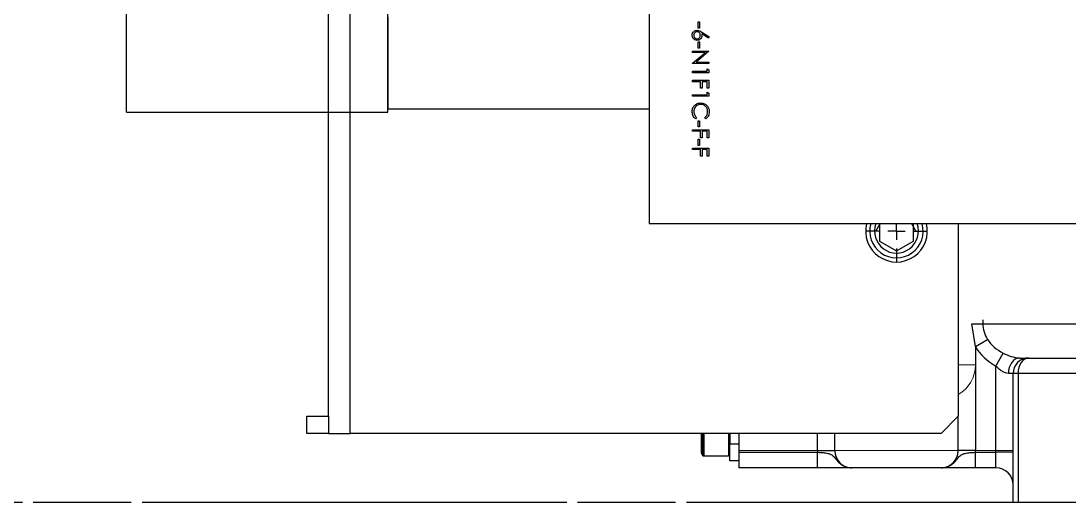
# Model space of a CAD drawing. Extents: x -2384 to 29887, y -2542 to 22350.
# Drawn here: x 1225 to 1530.7, y 992.5 to 1132.9 of the extents above; entities that cross this region are included whole.
import ezdxf
from ezdxf.lldxf.tags import DXFTag

# ---------------------------------------------------------------- set-up
doc = ezdxf.new("R2010")
doc.units = 0
doc.header["$LTSCALE"] = 63.5
doc.header["$MEASUREMENT"] = 0
doc.linetypes.add('CENTER', pattern=[2, 1.25, -0.25, 0.25, -0.25])
doc.linetypes.add('PHANTOM', pattern=[2.5, 1.25, -0.25, 0.25, -0.25, 0.25, -0.25])
doc.layers.get('0').update_dxf_attribs({"linetype": 'CONTINUOUS'})
for name, color, linetype in [('$DDT_AUDIT_GENERATED_(17D0)', 7, 'CONTINUOUS'), ('2', 2, 'CENTER'), ('4', 6, 'PHANTOM'), ('A290-7329-X201', 7, 'CONTINUOUS'), ('LIBRL_A6-BA-12X2', 7, 'CONTINUOUS'), ('LIBRL_A6-BA-8X12', 7, 'CONTINUOUS')]:
    doc.layers.add(name, color=color, linetype=linetype)
tags = doc.linetypes.add('AM_ISO09W050', pattern=[22.5, 12, -1.5, 3, -1.5, 3, -1.5]).pattern_tags.tags
tags[14:15] = [DXFTag(74, 4), DXFTag(75, 0), DXFTag(340, '0'), DXFTag(46, 1.0), DXFTag(50, 0.0), DXFTag(44, 0.0), DXFTag(45, 0.0)]
tags[12:13] = [DXFTag(74, 4), DXFTag(75, 0), DXFTag(340, '0'), DXFTag(46, 1.0), DXFTag(50, 0.0), DXFTag(44, 0.0), DXFTag(45, 0.0)]
tags[10:11] = [DXFTag(74, 4), DXFTag(75, 0), DXFTag(340, '0'), DXFTag(46, 1.0), DXFTag(50, 0.0), DXFTag(44, 0.0), DXFTag(45, 0.0)]
tags[8:9] = [DXFTag(74, 4), DXFTag(75, 0), DXFTag(340, '0'), DXFTag(46, 1.0), DXFTag(50, 0.0), DXFTag(44, 0.0), DXFTag(45, 0.0)]
tags[6:7] = [DXFTag(74, 4), DXFTag(75, 0), DXFTag(340, '0'), DXFTag(46, 1.0), DXFTag(50, 0.0), DXFTag(44, 0.0), DXFTag(45, 0.0)]
tags[4:5] = [DXFTag(74, 4), DXFTag(75, 0), DXFTag(340, '0'), DXFTag(46, 1.0), DXFTag(50, 0.0), DXFTag(44, 0.0), DXFTag(45, 0.0)]

msp = doc.modelspace()

# ---------------------------------------------------------------- linework, layer by layer
at = {"layer": '$DDT_AUDIT_GENERATED_(17D0)', "color": 6, "linetype": 'Continuous', "ltscale": 25.4}
for p, q in [((1431.78, 1012.55), (1431.78, 1009.55)), ((1431.78, 1004.55), (1431.78, 1009.55)), ((1431.78, 1009.55), (1434.38, 1009.55)), ((1434.38, 1004.55), (1431.78, 1004.55))]:
    msp.add_line(p, q, dxfattribs=at)
for p, q in [((1408.21, 1251.55), (1408.21, 1073.75)), ((1321.08, 1012.55), (1321.08, 1214.85)), ((1314.73, 1017.55), (1314.73, 1209.85)), ((1255.81, 1120.58), (1255.81, 1134.87)), ((1332.01, 1120.58), (1332.01, 1134.87)), ((1422.5, 1130.74), (1422.5, 1132.58)), ((1422.5, 1132.58), (1422.98, 1132.58)), ((1422.98, 1132.58), (1422.98, 1130.74)), ((1422.98, 1130.74), (1422.5, 1130.74)), ((1425.53, 1127.85), (1423.61, 1129.11)), ((1423.62, 1129.6), (1425.79, 1128.18)), ((1425.79, 1128.18), (1425.53, 1127.85)), ((1422.5, 1124.88), (1422.5, 1126.72)), ((1422.5, 1126.72), (1422.98, 1126.72)), ((1422.98, 1124.88), (1422.5, 1124.88)), ((1422.98, 1126.72), (1422.98, 1124.88)), ((1420.91, 1124.09), (1425.67, 1124.09)), ((1420.91, 1123.66), (1420.91, 1124.09)), ((1424.65, 1123.66), (1420.91, 1123.66)), ((1420.91, 1120.52), (1424.65, 1123.66)), ((1425.67, 1124), (1421.92, 1120.85)), ((1425.67, 1124.09), (1425.67, 1124)), ((1255.81, 1106.29), (1255.81, 1120.58)), ((1332.01, 1106.29), (1332.01, 1120.58)), ((1420.91, 1120.43), (1420.91, 1120.52)), ((1425.67, 1120.43), (1420.91, 1120.43)), ((1421.92, 1120.85), (1425.67, 1120.85)), ((1425.18, 1118.17), (1425.18, 1118.9)), ((1425.18, 1118.9), (1425.67, 1118.62)), ((1425.67, 1120.85), (1425.67, 1120.43)), ((1420.91, 1118.17), (1425.18, 1118.17)), ((1420.91, 1117.74), (1420.91, 1118.17)), ((1425.67, 1117.74), (1420.91, 1117.74)), ((1425.67, 1118.62), (1425.67, 1117.74)), ((1420.91, 1115.11), (1420.91, 1115.54)), ((1420.91, 1115.54), (1425.67, 1115.54)), ((1423.23, 1115.11), (1420.91, 1115.11)), ((1423.23, 1113.22), (1423.23, 1115.11)), ((1423.72, 1113.22), (1423.23, 1113.22)), ((1423.72, 1115.11), (1423.72, 1113.22)), ((1425.18, 1115.11), (1423.72, 1115.11)), ((1425.18, 1113.22), (1425.18, 1115.11)), ((1425.67, 1113.22), (1425.18, 1113.22)), ((1425.67, 1115.54), (1425.67, 1113.22)), ((1420.91, 1111.33), (1425.18, 1111.33)), ((1420.91, 1110.9), (1420.91, 1111.33)), ((1425.67, 1110.9), (1420.91, 1110.9)), ((1425.18, 1111.33), (1425.18, 1112.06)), ((1425.18, 1112.06), (1425.67, 1111.78)), ((1425.67, 1111.78), (1425.67, 1110.9)), ((1332.01, 1107.24), (1408.21, 1107.24)), ((1255.81, 1106.29), (1332.01, 1106.29)), ((1422.07, 1104.68), (1421.79, 1104.31)), ((1422.5, 1101.93), (1422.5, 1103.76)), ((1422.5, 1103.76), (1422.98, 1103.76)), ((1422.98, 1103.76), (1422.98, 1101.93)), ((1424.8, 1104.31), (1424.51, 1104.68)), ((1420.91, 1100.7), (1420.91, 1101.13)), ((1420.91, 1101.13), (1425.67, 1101.13)), ((1423.23, 1100.7), (1420.91, 1100.7)), ((1422.98, 1101.93), (1422.5, 1101.93)), ((1423.23, 1098.81), (1423.23, 1100.7)), ((1423.72, 1100.7), (1423.72, 1098.81)), ((1425.18, 1100.7), (1423.72, 1100.7)), ((1425.18, 1098.81), (1425.18, 1100.7)), ((1425.67, 1101.13), (1425.67, 1098.81)), ((1422.5, 1096.55), (1422.5, 1098.38)), ((1422.5, 1098.38), (1422.98, 1098.38)), ((1422.98, 1098.38), (1422.98, 1096.55)), ((1423.72, 1098.81), (1423.23, 1098.81)), ((1425.67, 1098.81), (1425.18, 1098.81)), ((1420.91, 1095.33), (1420.91, 1095.76)), ((1420.91, 1095.76), (1425.67, 1095.76)), ((1423.23, 1095.33), (1420.91, 1095.33)), ((1422.98, 1096.55), (1422.5, 1096.55)), ((1423.23, 1093.44), (1423.23, 1095.33)), ((1423.72, 1095.33), (1423.72, 1093.44)), ((1425.18, 1095.33), (1423.72, 1095.33)), ((1425.18, 1093.44), (1425.18, 1095.33)), ((1425.67, 1095.76), (1425.67, 1093.44)), ((1423.72, 1093.44), (1423.23, 1093.44)), ((1425.67, 1093.44), (1425.18, 1093.44)), ((1408.21, 1073.75), (1586.01, 1073.75)), ((1474.37, 1071.55), (1475.64, 1073.75)), ((1484.78, 1073.75), (1486.05, 1071.55)), ((1498.38, 1073.75), (1498.38, 1017.55)), ((1308.38, 1017.55), (1314.73, 1017.55)), ((1308.38, 1012.55), (1308.38, 1017.55)), ((1314.73, 1017.55), (1314.73, 1012.55)), ((1493.38, 1012.55), (1498.38, 1017.55)), ((1314.73, 1012.55), (1308.38, 1012.55)), ((1314.73, 1012.55), (1321.08, 1012.55)), ((1493.38, 1012.55), (1321.08, 1012.55))]:
    msp.add_line(p, q)
at = {"color": 7, "linetype": 'AM_ISO09W050'}
msp.add_line((1332.01, 1133.91), (1332.01, 1107.24), dxfattribs=at)
at = {"lineweight": 0}
for p, q in [((1498.38, 1073.75), (1498.38, 1032.55)), ((1503.38, 1037.94), (1503.38, 1032.55)), ((1509.38, 1032.16), (1511.47, 1036.01)), ((1503.38, 1032.55), (1498.38, 1032.55)), ((1509.38, 1007.55), (1509.38, 1032.16)), ((1514.38, 1030.05), (1513.03, 1030.05)), ((1515.85, 1030.05), (1514.38, 1030.05)), ((1514.38, 992.55), (1514.38, 1030.05)), ((1532.92, 1030.05), (1515.85, 1030.05)), ((1515.85, 1030.05), (1515.85, 992.55)), ((1423.78, 1012.55), (1423.78, 1006.91)), ((1424.28, 1012.55), (1424.28, 1006.05)), ((1431.78, 1012.55), (1431.78, 1009.55)), ((1434.38, 1012.55), (1434.38, 1007.55)), ((1431.78, 1004.55), (1431.78, 1009.55)), ((1431.78, 1009.55), (1434.38, 1009.55)), ((1423.78, 1006.91), (1424.28, 1006.05)), ((1424.28, 1006.05), (1431.78, 1006.05)), ((1434.38, 1007.55), (1509.38, 1007.55)), ((1434.38, 1007.55), (1434.38, 1002.55)), ((1509.38, 1002.55), (1509.38, 1007.55)), ((1514.38, 1007.55), (1509.38, 1007.55)), ((1434.38, 1004.55), (1431.78, 1004.55)), ((1509.38, 1002.55), (1434.38, 1002.55)), ((1514.38, 992.55), (1515.85, 992.55)), ((1515.85, 992.55), (1532.92, 992.55))]:
    msp.add_line(p, q, dxfattribs=at)
at = {"color": 6, "linetype": 'AM_ISO09W050'}
msp.add_line((1498.38, 1007.55), (1498.38, 1017.55), dxfattribs=at)
msp.add_arc((1480.38, 1071.55), 6.4, 159.8945, 20.1055)
at = {"lineweight": 0}
for centre, radius, start, end in [((1518.88, 1030.05), 4.5, 90, 180), ((1493.38, 1032.55), 10, 300, 0), ((1509.38, 997.55), 5, 0, 90)]:
    msp.add_arc(centre, radius, start, end, dxfattribs=at)
for centre, major_axis, ratio, start_param, end_param in [((1517.81, 1044.55), (-16.21, 0), 0.894427, 0.473165, 1.023919), ((1516.31, 1030.05), (0, -4.5), 0.729431, 3.141593, 4.712389), ((1519.03, 1030.05), (0, -4.5), 0.707107, 3.141593, 4.712389)]:
    msp.add_ellipse(centre, major_axis=major_axis, ratio=ratio, start_param=start_param, end_param=end_param, dxfattribs=at)
for points, knots in [([(1420.79, 1128.69), (1420.81, 1128.9), (1420.86, 1129.33), (1421.25, 1129.81), (1421.74, 1130.09), (1422.07, 1130.12), (1422.24, 1130.13)], [0, 0, 0, 0, 0.279672, 0.559096, 0.779558, 1, 1, 1, 1]), ([(1422.25, 1127.2), (1422.03, 1127.23), (1421.59, 1127.28), (1421.11, 1127.68), (1420.84, 1128.18), (1420.8, 1128.52), (1420.79, 1128.69)], [0, 0, 0, 0, 0.279693, 0.558958, 0.779486, 1, 1, 1, 1]), ([(1422.22, 1129.71), (1422.07, 1129.69), (1421.78, 1129.64), (1421.48, 1129.35), (1421.3, 1129.01), (1421.28, 1128.78), (1421.28, 1128.67)], [0, 0, 0, 0, 0.278993, 0.558795, 0.779267, 1, 1, 1, 1]), ([(1421.28, 1128.67), (1421.29, 1128.52), (1421.32, 1128.23), (1421.56, 1127.89), (1421.87, 1127.67), (1422.1, 1127.64), (1422.22, 1127.63)], [0, 0, 0, 0, 0.2800224, 0.5598934, 0.7800088, 1, 1, 1, 1]), ([(1423.17, 1128.71), (1423.16, 1128.85), (1423.13, 1129.14), (1422.88, 1129.47), (1422.56, 1129.68), (1422.33, 1129.7), (1422.22, 1129.71)], [0, 0, 0, 0, 0.280131, 0.559468, 0.779693, 1, 1, 1, 1]), ([(1422.22, 1127.63), (1422.37, 1127.65), (1422.67, 1127.7), (1422.97, 1128.01), (1423.14, 1128.35), (1423.16, 1128.59), (1423.17, 1128.71)], [0, 0, 0, 0, 0.2787843, 0.5585977, 0.7791439, 1, 1, 1, 1]), ([(1422.24, 1130.13), (1422.52, 1130.09), (1423.01, 1130), (1423.43, 1129.73), (1423.62, 1129.6)], [0, 0, 0, 0, 0.558276, 1, 1, 1, 1]), ([(1423.66, 1128.62), (1423.63, 1128.41), (1423.58, 1127.99), (1423.2, 1127.53), (1422.74, 1127.24), (1422.41, 1127.22), (1422.25, 1127.2)], [0, 0, 0, 0, 0.279638, 0.559326, 0.779527, 1, 1, 1, 1]), ([(1423.61, 1129.11), (1423.62, 1129.02), (1423.65, 1128.85), (1423.65, 1128.69), (1423.66, 1128.62)], [0, 0, 0, 0, 0.55991, 1, 1, 1, 1]), ([(1420.79, 1106.38), (1420.82, 1106.8), (1420.89, 1107.55), (1421.4, 1108.1), (1421.62, 1108.34)], [0, 0, 0, 0, 0.559804, 1, 1, 1, 1]), ([(1423.29, 1108.52), (1422.98, 1108.48), (1422.36, 1108.41), (1421.7, 1107.81), (1421.33, 1107.11), (1421.29, 1106.62), (1421.28, 1106.38)], [0, 0, 0, 0, 0.279434, 0.558921, 0.779283, 1, 1, 1, 1]), ([(1421.62, 1108.34), (1421.91, 1108.54), (1422.42, 1108.89), (1423.04, 1108.93), (1423.32, 1108.95)], [0, 0, 0, 0, 0.559029, 1, 1, 1, 1]), ([(1425.3, 1106.41), (1425.27, 1106.72), (1425.2, 1107.32), (1424.68, 1108.03), (1424, 1108.46), (1423.52, 1108.5), (1423.29, 1108.52)], [0, 0, 0, 0, 0.279855, 0.559481, 0.779678, 1, 1, 1, 1]), ([(1423.32, 1108.95), (1423.69, 1108.9), (1424.44, 1108.82), (1425.26, 1108.11), (1425.73, 1107.26), (1425.77, 1106.68), (1425.79, 1106.38)], [0, 0, 0, 0, 0.279505, 0.559095, 0.779381, 1, 1, 1, 1]), ([(1421.79, 1104.31), (1421.62, 1104.45), (1421.28, 1104.75), (1420.88, 1105.45), (1420.82, 1106.03), (1420.79, 1106.38)], [0, 0, 0, 0, 0.280408, 0.560778, 1, 1, 1, 1]), ([(1421.28, 1106.38), (1421.32, 1106.01), (1421.4, 1105.35), (1421.86, 1104.89), (1422.07, 1104.68)], [0, 0, 0, 0, 0.558772, 1, 1, 1, 1]), ([(1424.51, 1104.68), (1424.77, 1104.96), (1425.23, 1105.45), (1425.28, 1106.12), (1425.3, 1106.41)], [0, 0, 0, 0, 0.558427, 1, 1, 1, 1]), ([(1425.79, 1106.38), (1425.74, 1105.93), (1425.65, 1105.11), (1425.06, 1104.55), (1424.8, 1104.31)], [0, 0, 0, 0, 0.559513, 1, 1, 1, 1])]:
    msp.add_open_spline(points, degree=3, knots=knots)
msp.add_open_spline([(1513.03, 1030.05), (1512.76, 1030.05), (1512.46, 1030.1), (1511.82, 1030.32), (1511.49, 1030.48), (1510.85, 1030.87), (1510.54, 1031.1), (1509.95, 1031.6), (1509.66, 1031.88), (1509.38, 1032.16)], degree=3, knots=[0, 0, 0, 0, 0.25, 0.25, 0.5, 0.5, 0.75, 0.75, 1, 1, 1, 1], dxfattribs=at)
at = {"layer": '2'}
for p, q in [((1480.38, 1071.55), (1480.38, 1073.75)), ((1475.3, 1071.55), (1471.44, 1071.55)), ((1480.38, 1071.55), (1477.84, 1071.55)), ((1480.38, 1071.55), (1480.38, 1069.01)), ((1480.38, 1071.55), (1482.92, 1071.55)), ((1485.46, 1071.55), (1489.32, 1071.55)), ((1480.38, 1066.47), (1480.38, 1062.61))]:
    msp.add_line(p, q, dxfattribs=at)
at = {"layer": '4'}
for p in [(149.14, 992.55), (669.83, 992.55)]:
    msp.add_line(p, (6952.97, 992.55), dxfattribs=at)
at = {"layer": 'A290-7329-X201', "color": 6, "linetype": 'Continuous', "ltscale": 25.4}
for p, q in [((1505.53, 1045.73), (1505.53, 1044.55)), ((1502.39, 1044.55), (1505.53, 1044.55)), ((1503.38, 1037.94), (1502.39, 1044.55)), ((1505.53, 1044.55), (1538.85, 1044.55)), ((1503.38, 1037.94), (1506.96, 1039.99)), ((1503.38, 1037.94), (1503.38, 1007.55)), ((1509.38, 1032.16), (1511.47, 1036.01)), ((1516.31, 1034.55), (1518.88, 1034.55)), ((1518.88, 1034.55), (1519.03, 1034.55)), ((1519.03, 1034.55), (1536.1, 1034.55)), ((1509.38, 1007.05), (1509.38, 1032.16)), ((1514.38, 1030.05), (1513.03, 1030.05)), ((1514.38, 992.55), (1514.38, 1030.05)), ((1515.85, 1030.05), (1514.38, 1030.05)), ((1515.85, 1030.05), (1515.85, 992.55)), ((1532.92, 1030.05), (1515.85, 1030.05)), ((1434.38, 1012.55), (1434.38, 1007.05)), ((1457.38, 1007.55), (1457.38, 1012.55)), ((1462.38, 1007.55), (1462.38, 1012.55)), ((1434.38, 1007.05), (1457.39, 1007.05)), ((1434.38, 1007.05), (1434.38, 1002.55)), ((1457.38, 1007.55), (1462.38, 1007.55)), ((1457.39, 1002.55), (1457.39, 1007.05)), ((1503.38, 1007.55), (1498.38, 1007.55)), ((1503.37, 1007.05), (1503.37, 1002.55)), ((1503.37, 1007.05), (1509.38, 1007.05)), ((1514.38, 1007.05), (1509.38, 1007.05)), ((1509.38, 1002.55), (1509.38, 1007.05)), ((1457.39, 1002.55), (1434.38, 1002.55)), ((1467.38, 1002.55), (1457.39, 1002.55)), ((1493.38, 1002.55), (1467.38, 1002.55)), ((1503.37, 1002.55), (1493.38, 1002.55)), ((1509.38, 1002.55), (1503.37, 1002.55)), ((1514.38, 992.55), (1515.85, 992.55)), ((1515.85, 992.55), (1532.92, 992.55))]:
    msp.add_line(p, q, dxfattribs=at)
for centre, radius, start, end in [((1514.26, 1044.79), 8.73, 181.5767, 213.3201), ((1517.27, 1046.49), 11.98, 241.0503, 265.3881), ((1518.88, 1030.05), 4.5, 90, 180), ((1467.38, 1007.55), 10, 180, 182.866), ((1467.38, 1007.55), 5, 180, 270), ((1493.38, 1007.55), 5, 270, 0), ((1493.38, 1007.55), 10, 357.134, 0), ((1509.38, 997.55), 5, 0, 90)]:
    msp.add_arc(centre, radius, start, end, dxfattribs=at)
for centre, major_axis, ratio, start_param, end_param in [((1517.81, 1044.55), (-12.19, 0), 0.820575, 0.473165, 1.023919), ((1517.81, 1044.55), (-16.21, 0), 0.894427, 0.473165, 1.023919), ((1516.31, 1030.05), (0, -4.5), 0.729431, 3.141593, 4.712389), ((1519.03, 1030.05), (0, -4.5), 0.707107, 3.141593, 4.712389)]:
    msp.add_ellipse(centre, major_axis=major_axis, ratio=ratio, start_param=start_param, end_param=end_param, dxfattribs=at)
for points, knots in [([(1513.03, 1030.05), (1512.76, 1030.05), (1512.46, 1030.1), (1511.82, 1030.32), (1511.49, 1030.48), (1510.85, 1030.87), (1510.54, 1031.1), (1509.95, 1031.6), (1509.66, 1031.88), (1509.38, 1032.16)], [0, 0, 0, 0, 0.25, 0.25, 0.5, 0.5, 0.75, 0.75, 1, 1, 1, 1]), ([(1457.39, 1007.05), (1457.93, 1007.02), (1458.45, 1006.99), (1459.21, 1006.93), (1459.46, 1006.9), (1459.93, 1006.83), (1460.15, 1006.8), (1460.58, 1006.7), (1460.78, 1006.64), (1461.16, 1006.5), (1461.33, 1006.41), (1461.66, 1006.2), (1461.81, 1006.08), (1462.1, 1005.79), (1462.24, 1005.63), (1462.52, 1005.29), (1462.66, 1005.11), (1462.97, 1004.74), (1463.13, 1004.56), (1463.47, 1004.21), (1463.65, 1004.04), (1464.03, 1003.71), (1464.24, 1003.56), (1464.88, 1003.14), (1465.35, 1002.93), (1466.09, 1002.7), (1466.35, 1002.64), (1466.73, 1002.59), (1466.86, 1002.57), (1467.12, 1002.55), (1467.25, 1002.55), (1467.38, 1002.55)], [0, 0, 0, 0, 0.125, 0.125, 0.1875, 0.1875, 0.25, 0.25, 0.3125, 0.3125, 0.375, 0.375, 0.4375, 0.4375, 0.5, 0.5, 0.5625, 0.5625, 0.625, 0.625, 0.6875, 0.6875, 0.75, 0.75, 0.875, 0.875, 0.9375, 0.9375, 0.96875, 0.96875, 1, 1, 1, 1]), ([(1493.38, 1002.55), (1493.51, 1002.55), (1493.64, 1002.55), (1493.9, 1002.57), (1494.03, 1002.59), (1494.41, 1002.64), (1494.67, 1002.7), (1495.42, 1002.93), (1495.88, 1003.14), (1496.53, 1003.56), (1496.73, 1003.71), (1497.12, 1004.04), (1497.3, 1004.21), (1497.64, 1004.56), (1497.8, 1004.74), (1498.1, 1005.11), (1498.24, 1005.29), (1498.53, 1005.63), (1498.66, 1005.79), (1498.95, 1006.08), (1499.11, 1006.2), (1499.43, 1006.41), (1499.61, 1006.5), (1499.98, 1006.64), (1500.18, 1006.7), (1500.61, 1006.8), (1500.84, 1006.83), (1501.31, 1006.9), (1501.55, 1006.93), (1502.31, 1006.99), (1502.83, 1007.02), (1503.37, 1007.05)], [0, 0, 0, 0, 0.03125, 0.03125, 0.0625, 0.0625, 0.125, 0.125, 0.25, 0.25, 0.3125, 0.3125, 0.375, 0.375, 0.4375, 0.4375, 0.5, 0.5, 0.5625, 0.5625, 0.625, 0.625, 0.6875, 0.6875, 0.75, 0.75, 0.8125, 0.8125, 0.875, 0.875, 1, 1, 1, 1])]:
    msp.add_open_spline(points, degree=3, knots=knots, dxfattribs=at)
at = {"layer": 'LIBRL_A6-BA-12X2', "color": 6, "linetype": 'Continuous', "ltscale": 25.4}
for p, q in [((1475.38, 1073.75), (1475.38, 1068.66)), ((1485.38, 1068.66), (1485.38, 1073.75)), ((1475.38, 1068.66), (1480.38, 1065.77)), ((1480.38, 1065.77), (1485.38, 1068.66))]:
    msp.add_line(p, q, dxfattribs=at)
for radius, start, end in [(9, 165.851, 14.149), (7.79, 163.5904, 16.4096)]:
    msp.add_arc((1480.38, 1071.55), radius, start, end, dxfattribs=at)
at = {"layer": 'LIBRL_A6-BA-8X12', "color": 6, "linetype": 'Continuous', "ltscale": 25.4}
for p, q in [((1423.38, 1012.55), (1423.38, 1006.91)), ((1423.88, 1012.55), (1423.88, 1006.05)), ((1431.38, 1012.55), (1431.38, 1006.05)), ((1423.38, 1006.91), (1423.88, 1006.05)), ((1423.88, 1006.05), (1431.38, 1006.05))]:
    msp.add_line(p, q, dxfattribs=at)
msp.add_arc((1431.78, 1008.15), 0.4, 90, 180, dxfattribs=at)

doc.saveas('drawing.dxf')
